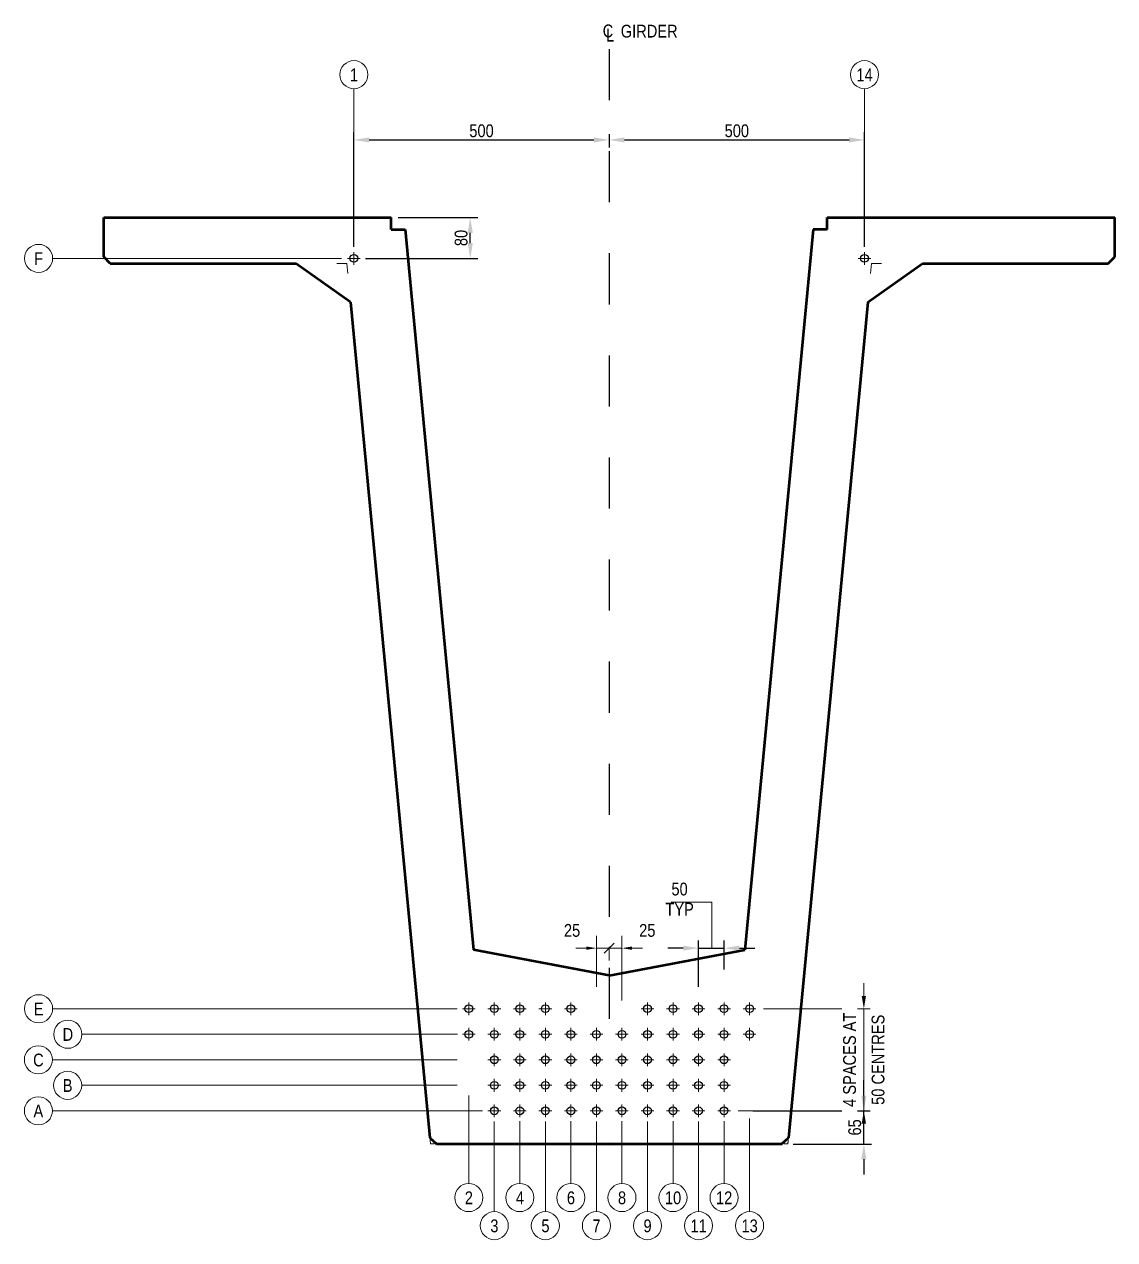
# Model space of a CAD drawing. Header units: metres. Extents: x -0.4 to 12.7, y 3.4 to 33.1.
# Drawn here: x -0.443 to 1.692, y 29.629 to 32.01 of the extents above; entities that cross this region are included whole.
import ezdxf

# ---------------------------------------------------------------- set-up
doc = ezdxf.new("R2010")
doc.units = ezdxf.units.M
doc.linetypes.add('JacobsCenter', pattern=[0.015, 0.009, -0.0015, 0.003, -0.0015])
doc.linetypes.add('JacobsDash', pattern=[0.0045, 0.003, -0.0015])
doc.layers.get('Defpoints').update_dxf_attribs({"color": 41})
for name, color, linetype, lineweight in [('A-ANNO-DIMS', 7, 'Continuous', 9), ('A-ANNO-NOTE', 7, 'Continuous', 9), ('A-DETL', 7, 'Continuous', 13), ('A-DETL-GENF', 7, 'Continuous', 9)]:
    doc.layers.add(name, color=color, linetype=linetype, lineweight=lineweight)
doc.styles.add('Arial Narrow', font='ARIALN.TTF', dxfattribs={"height": 0.0025})
doc.styles.add('Arial Narrow_1', font='ARIALN.TTF', dxfattribs={"height": 0.025})
doc.dimstyles.new('____ddd____', dxfattribs={"dimscale": 0.3048, "dimtxt": 0.025586, "dimasz": 0.098425, "dimexe": 0.049213, "dimexo": 0.032808, "dimgap": 0.016404, "dimtad": 1, "dimdec": 0, "dimlfac": 1000, "dimzin": 0, "dimdsep": 46, "dimtxsty": 'Arial Narrow_1', "dimsah": 1, "dimcen": 0.09, "dimaunit": 1, "dimadec": 4, "dimazin": 0, "dimtfac": 1, "dimtdec": 4, "dimtix": 1, "dimtmove": 2, "dimatfit": 3, "dimfxl": 1, "dimtvp": 1, "dimtolj": 1, "dimtzin": 0, "dimarcsym": 2})
doc.dimstyles.new('____ddd_____1', dxfattribs={"dimscale": 0.3048, "dimtxt": 0.025586, "dimasz": 0.098425, "dimexe": 0.049213, "dimexo": 0.032808, "dimgap": 0.016404, "dimtad": 1, "dimdec": 0, "dimlfac": 1000, "dimzin": 0, "dimdsep": 46, "dimtxsty": 'Arial Narrow_1', "dimsah": 1, "dimcen": 0.09, "dimaunit": 1, "dimadec": 4, "dimazin": 0, "dimtfac": 1, "dimtdec": 4, "dimtix": 1, "dimtmove": 0, "dimatfit": 3, "dimfxl": 1, "dimtvp": 1, "dimtolj": 1, "dimtzin": 0, "dimarcsym": 2})
doc.dimstyles.new('Dimension_Arc_Length_O__mm_', dxfattribs={"dimscale": 0.3048, "dimtxt": 0.025586, "dimasz": 0.065617, "dimexe": 0.07874, "dimexo": 0.049213, "dimgap": 0.049213, "dimtad": 1, "dimdec": 0, "dimlfac": 1000, "dimzin": 0, "dimdsep": 46, "dimtxsty": 'Arial Narrow_1', "dimblk2": 'OBLIQUE', "dimsah": 1, "dimcen": 0.09, "dimaunit": 1, "dimadec": 4, "dimazin": 0, "dimtfac": 1, "dimtdec": 4, "dimtix": 1, "dimtmove": 2, "dimatfit": 3, "dimfxl": 1, "dimtvp": 1, "dimtfill": 1, "dimtolj": 1, "dimtzin": 0, "dimlwd": 18, "dimlwe": 18, "dimarcsym": 2})
doc.dimstyles.new('Dimension_Arc_Length_O__mm__1', dxfattribs={"dimscale": 0.3048, "dimtxt": 0.025586, "dimasz": 0.065617, "dimexe": 0.07874, "dimexo": 0.049213, "dimgap": 0.049213, "dimtad": 1, "dimdec": 0, "dimlfac": 1000, "dimzin": 0, "dimdsep": 46, "dimtxsty": 'Arial Narrow_1', "dimblk1": 'OBLIQUE', "dimsah": 1, "dimcen": 0.09, "dimaunit": 1, "dimadec": 4, "dimazin": 0, "dimtfac": 1, "dimtdec": 4, "dimtix": 1, "dimtmove": 2, "dimatfit": 3, "dimfxl": 1, "dimtvp": 1, "dimtfill": 1, "dimtolj": 1, "dimtzin": 0, "dimlwd": 18, "dimlwe": 18, "dimarcsym": 2})
doc.dimstyles.new('Dimension_Standard_O__mm_', dxfattribs={"dimscale": 0.3048, "dimtxt": 0.025586, "dimasz": 0.082021, "dimexe": 0.07874, "dimexo": 0.049213, "dimgap": 0.049213, "dimtad": 1, "dimdec": 0, "dimlfac": 1000, "dimzin": 0, "dimdsep": 46, "dimtxsty": 'Arial Narrow_1', "dimsah": 1, "dimcen": 0.09, "dimaunit": 1, "dimadec": 4, "dimazin": 0, "dimtfac": 1, "dimtdec": 4, "dimtix": 1, "dimtmove": 0, "dimatfit": 3, "dimfxl": 1, "dimtvp": 1, "dimtfill": 1, "dimtolj": 1, "dimtzin": 0, "dimlwd": 18, "dimlwe": 18, "dimarcsym": 2})

# ---------------------------------------------------------------- blocks, each defined once
blk = doc.blocks.new('1815 DEEP SUPER-T GIRDER_2D - 1815 DEEP SUPER-T GIRDER_2D-5074297-DRG-2873095 - SUPER-T GIRDER_STRAND LAYOUT AND SCHEDULE')
at = {"layer": 'A-DETL-GENF', "lineweight": 50}
for p, q in [((-0.99, 0.0602), (-0.4267, 0.0602)), ((-0.99, -0.0168), (-0.99, 0.0602)), ((-0.4267, 0.037), (-0.4267, 0.0602)), ((0.4267, 0.0602), (0.99, 0.0602)), ((0.4267, 0.037), (0.4267, 0.0602)), ((0.99, -0.0168), (0.99, 0.0602)), ((-0.4267, 0.037), (-0.3993, 0.037)), ((-0.3993, 0.037), (-0.2655, -1.3748)), ((0.3993, 0.037), (0.2655, -1.3748)), ((0.4267, 0.037), (0.3993, 0.037)), ((-0.977, -0.0298), (-0.99, -0.0168)), ((0.977, -0.0298), (0.99, -0.0168)), ((-0.977, -0.0298), (-0.6139, -0.0298)), ((-0.5063, -0.1056), (-0.6139, -0.0298)), ((0.5063, -0.1056), (0.6139, -0.0298)), ((0.6139, -0.0298), (0.977, -0.0298)), ((-0.5063, -0.1056), (-0.3512, -1.7429)), ((0.5063, -0.1056), (0.3512, -1.7429)), ((0, -1.4248), (-0.2655, -1.3748)), ((0, -1.4248), (0.2655, -1.3748)), ((-0.3512, -1.7429), (-0.3381, -1.7548)), ((-0.3381, -1.7548), (0.3381, -1.7548)), ((0.3381, -1.7548), (0.3512, -1.7429))]:
    blk.add_line(p, q, dxfattribs=at)
at = {"layer": 'A-DETL-GENF', "linetype": 'JacobsDash', "lineweight": 25}
for p, q in [((-0.99, 0.0602), (-0.4267, 0.0602)), ((-0.99, -0.0168), (-0.99, 0.0602)), ((-0.4267, 0.037), (-0.4267, 0.0602)), ((0.4267, 0.0602), (0.99, 0.0602)), ((0.4267, 0.037), (0.4267, 0.0602)), ((0.99, -0.0168), (0.99, 0.0602)), ((-0.4267, 0.037), (-0.3993, 0.037)), ((-0.3993, 0.037), (-0.2655, -1.3748)), ((0.3993, 0.037), (0.2655, -1.3748)), ((0.4267, 0.037), (0.3993, 0.037)), ((-0.977, -0.0298), (-0.99, -0.0168)), ((0.977, -0.0298), (0.99, -0.0168)), ((-0.977, -0.0298), (-0.6139, -0.0298)), ((-0.5063, -0.1056), (-0.6139, -0.0298)), ((0.5063, -0.1056), (0.6139, -0.0298)), ((0.6139, -0.0298), (0.977, -0.0298)), ((-0.5063, -0.1056), (-0.3512, -1.7429)), ((0.5063, -0.1056), (0.3512, -1.7429)), ((0, -1.4248), (-0.2655, -1.3748)), ((0, -1.4248), (0.2655, -1.3748)), ((-0.3512, -1.7429), (-0.3381, -1.7548)), ((-0.3381, -1.7548), (0.3381, -1.7548)), ((0.3381, -1.7548), (0.3512, -1.7429))]:
    blk.add_line(p, q, dxfattribs=at)
at = {"layer": 'A-DETL-GENF', "color": 8, "true_color": 0x808080}
for p, q in [((-0.5335, -0.0298), (-0.5135, -0.0298)), ((-0.5135, -0.0298), (-0.5116, -0.0496)), ((0.5135, -0.0298), (0.5116, -0.0496)), ((0.5335, -0.0298), (0.5135, -0.0298)), ((-0.3501, -1.7548), (-0.3508, -1.7474)), ((-0.3426, -1.7548), (-0.3501, -1.7548)), ((0.3426, -1.7548), (0.3501, -1.7548)), ((0.3501, -1.7548), (0.3451, -1.7548)), ((0.3501, -1.7548), (0.3508, -1.7474)), ((0.3501, -1.7548), (0.3506, -1.7499))]:
    blk.add_line(p, q, dxfattribs=at)
blk = doc.blocks.new('CS_Annot_Centreline Symbol2 - CS_Annot_Centreline Symbol-5074296-DRG-2873095 - SUPER-T GIRDER_STRAND LAYOUT AND SCHEDULE')
at = {"layer": 'A-ANNO-NOTE', "char_height": 0.0025, "attachment_point": 1, "style": 'Arial Narrow'}
for s, insert, width in [('C  ', (-0.00109, 0.00476), 0.0044093), ('L', (-0.00041, 0.00392), 0.0019241)]:
    blk.add_mtext(s, dxfattribs=dict(at, insert=insert, width=width))
blk = doc.blocks.new('DIMBLOCK1-DRG-2873095 - SUPER-T GIRDER_STRAND LAYOUT AND SCHEDULE')
at = {"layer": 'A-ANNO-DIMS', "color": 0, "lineweight": -2, "transparency": 16777216}
for p, q in [((0.847, 30.1999), (0.817, 30.1999)), ((0.877, 30.1239), (0.877, 30.2149)), ((0.877, 30.1999), (0.927, 30.1999)), ((0.927, 30.1582), (0.927, 30.2149)), ((0.957, 30.1999), (0.987, 30.1999))]:
    blk.add_line(p, q, dxfattribs=at)
at = {"layer": 'A-ANNO-DIMS', "color": 0, "transparency": 16777216}
for points in [[(0.847, 30.2049), (0.847, 30.1949), (0.877, 30.1999)], [(0.957, 30.2049), (0.957, 30.1949), (0.927, 30.1999)]]:
    blk.add_solid(points, dxfattribs=at)
at = {"layer": 'Defpoints', "color": 0, "transparency": 16777216}
for p in [(0.927, 30.1999), (0.927, 30.1482), (0.877, 30.1139)]:
    blk.add_point(p, dxfattribs=at)
at = {"layer": 'A-ANNO-DIMS', "color": 0, "transparency": 16777216, "insert": (0.8399, 30.3155), "char_height": 0.025, "width": 0.066767, "attachment_point": 5, "line_spacing_factor": 0.974696, "style": 'Arial Narrow_1'}
blk.add_mtext('\\A1;50', dxfattribs=at)
at = {"layer": 'A-ANNO-DIMS', "color": 0, "transparency": 16777216, "insert": (0.8399, 30.2763), "char_height": 0.025, "width": 0.066767, "attachment_point": 5, "style": 'Arial Narrow_1'}
blk.add_mtext('\\A1;TYP', dxfattribs=at)
blk = doc.blocks.new('_Oblique')
at = {"color": 0, "linetype": 'ByBlock', "lineweight": -2}
blk.add_line((-0.5, -0.5), (0.5, 0.5), dxfattribs=at)
blk = doc.blocks.new('DIMBLOCK2-DRG-2873095 - SUPER-T GIRDER_STRAND LAYOUT AND SCHEDULE')
at = {"layer": 'A-ANNO-DIMS', "color": 0, "lineweight": 18, "transparency": 16777216}
for p, q in [((0.677, 30.1239), (0.677, 30.2239)), ((0.657, 30.1999), (0.637, 30.1999)), ((0.677, 30.1999), (0.702, 30.1999)), ((0.702, 30.2026), (0.702, 30.1759)), ((0.702, 30.1999), (0.722, 30.1999))]:
    blk.add_line(p, q, dxfattribs=at)
at = {"layer": 'A-ANNO-DIMS', "color": 0, "transparency": 16777216}
blk.add_solid([(0.657, 30.2032), (0.657, 30.1966), (0.677, 30.1999)], dxfattribs=at)
at = {"layer": 'Defpoints', "color": 0, "transparency": 16777216}
for p in [(0.702, 30.2176), (0.702, 30.1999), (0.677, 30.1089)]:
    blk.add_point(p, dxfattribs=at)
at = {"layer": 'A-ANNO-DIMS', "color": 0, "lineweight": 18, "transparency": 16777216, "xscale": 0.02, "yscale": 0.02, "zscale": 0.02, "rotation": 180}
blk.add_blockref('_Oblique', (0.702, 30.1999), dxfattribs=at)
at = {"layer": 'A-ANNO-DIMS', "color": 0, "lineweight": 18, "transparency": 16777216, "insert": (0.6134, 30.2472), "char_height": 0.025, "width": 0.038013, "attachment_point": 1, "line_spacing_factor": 0.974696, "style": 'Arial Narrow_1', "bg_fill": 3, "box_fill_scale": 1.1, "bg_fill_color": 256, "bg_fill_true_color": 13158600, "bg_fill_transparency": 0}
blk.add_mtext('\\A1;25', dxfattribs=at)
blk = doc.blocks.new('DIMBLOCK3-DRG-2873095 - SUPER-T GIRDER_STRAND LAYOUT AND SCHEDULE')
at = {"layer": 'A-ANNO-DIMS', "color": 0, "lineweight": 18, "transparency": 16777216}
for p, q in [((0.727, 30.0972), (0.727, 30.2239)), ((0.702, 30.1999), (0.682, 30.1999)), ((0.702, 30.2026), (0.702, 30.1759)), ((0.702, 30.1999), (0.727, 30.1999)), ((0.747, 30.1999), (0.767, 30.1999))]:
    blk.add_line(p, q, dxfattribs=at)
at = {"layer": 'A-ANNO-DIMS', "color": 0, "transparency": 16777216}
blk.add_solid([(0.747, 30.2032), (0.747, 30.1966), (0.727, 30.1999)], dxfattribs=at)
at = {"layer": 'Defpoints', "color": 0, "transparency": 16777216}
for p in [(0.702, 30.2176), (0.727, 30.1999), (0.727, 30.0822)]:
    blk.add_point(p, dxfattribs=at)
at = {"layer": 'A-ANNO-DIMS', "color": 0, "lineweight": 18, "transparency": 16777216, "xscale": 0.02, "yscale": 0.02, "zscale": 0.02}
blk.add_blockref('_Oblique', (0.702, 30.1999), dxfattribs=at)
at = {"layer": 'A-ANNO-DIMS', "color": 0, "lineweight": 18, "transparency": 16777216, "insert": (0.7607, 30.2472), "char_height": 0.025, "width": 0.038013, "attachment_point": 1, "line_spacing_factor": 0.974696, "style": 'Arial Narrow_1', "bg_fill": 3, "box_fill_scale": 1.1, "bg_fill_color": 256, "bg_fill_true_color": 13158600, "bg_fill_transparency": 0}
blk.add_mtext('\\A1;25', dxfattribs=at)
blk = doc.blocks.new('DIMBLOCK4-DRG-2873095 - SUPER-T GIRDER_STRAND LAYOUT AND SCHEDULE')
at = {"layer": 'A-ANNO-DIMS', "color": 0, "lineweight": -2, "transparency": 16777216}
for p, q in [((0.202, 31.5737), (0.202, 31.7983)), ((0.702, 31.7946), (0.702, 31.7683)), ((0.232, 31.7833), (0.672, 31.7833))]:
    blk.add_line(p, q, dxfattribs=at)
at = {"layer": 'A-ANNO-DIMS', "color": 0, "transparency": 16777216}
for points in [[(0.232, 31.7883), (0.232, 31.7783), (0.202, 31.7833)], [(0.672, 31.7883), (0.672, 31.7783), (0.702, 31.7833)]]:
    blk.add_solid(points, dxfattribs=at)
at = {"layer": 'Defpoints', "color": 0, "transparency": 16777216}
for p in [(0.702, 31.8046), (0.702, 31.7833), (0.202, 31.5637)]:
    blk.add_point(p, dxfattribs=at)
at = {"layer": 'A-ANNO-DIMS', "color": 0, "transparency": 16777216, "insert": (0.452, 31.8011), "char_height": 0.025, "width": 0.05702, "attachment_point": 5, "style": 'Arial Narrow_1'}
blk.add_mtext('\\A1;500', dxfattribs=at)
blk = doc.blocks.new('DIMBLOCK5-DRG-2873095 - SUPER-T GIRDER_STRAND LAYOUT AND SCHEDULE')
at = {"layer": 'A-ANNO-DIMS', "color": 0, "lineweight": -2, "transparency": 16777216}
for p, q in [((0.702, 31.7946), (0.702, 31.7683)), ((1.202, 31.5737), (1.202, 31.7983)), ((0.732, 31.7833), (1.172, 31.7833))]:
    blk.add_line(p, q, dxfattribs=at)
at = {"layer": 'A-ANNO-DIMS', "color": 0, "transparency": 16777216}
for points in [[(0.732, 31.7883), (0.732, 31.7783), (0.702, 31.7833)], [(1.172, 31.7883), (1.172, 31.7783), (1.202, 31.7833)]]:
    blk.add_solid(points, dxfattribs=at)
at = {"layer": 'Defpoints', "color": 0, "transparency": 16777216}
for p in [(0.702, 31.8046), (1.202, 31.7833), (1.202, 31.5637)]:
    blk.add_point(p, dxfattribs=at)
at = {"layer": 'A-ANNO-DIMS', "color": 0, "transparency": 16777216, "insert": (0.952, 31.8011), "char_height": 0.025, "width": 0.05702, "attachment_point": 5, "style": 'Arial Narrow_1'}
blk.add_mtext('\\A1;500', dxfattribs=at)
blk = doc.blocks.new('CS_DET_Strand Callout - CS_DET_Strand Callout-5079768-DRG-2873095 - SUPER-T GIRDER_STRAND LAYOUT AND SCHEDULE')
at = {"layer": 'A-ANNO-NOTE'}
blk.add_line((0, 0.00275), (0, 0.02), dxfattribs=at)
blk.add_circle((0, 0), 0.00275, dxfattribs=at)
blk = doc.blocks.new('CS_DET_Strand Callout - CS_DET_Strand Callout-5079769-DRG-2873095 - SUPER-T GIRDER_STRAND LAYOUT AND SCHEDULE')
at = {"layer": 'A-ANNO-NOTE'}
blk.add_line((0, 0.00275), (0, 0.015), dxfattribs=at)
blk.add_circle((0, 0), 0.00275, dxfattribs=at)
blk = doc.blocks.new('CS_DET_Strand Callout - CS_DET_Strand Callout-5079770-DRG-2873095 - SUPER-T GIRDER_STRAND LAYOUT AND SCHEDULE')
at = {"layer": 'A-ANNO-NOTE'}
blk.add_line((0, 0.00275), (0, 0.0204), dxfattribs=at)
blk.add_circle((0, 0), 0.00275, dxfattribs=at)
blk = doc.blocks.new('CS_DET_Strand Callout - CS_DET_Strand Callout-5709650-DRG-2873095 - SUPER-T GIRDER_STRAND LAYOUT AND SCHEDULE')
at = {"layer": 'A-ANNO-NOTE'}
blk.add_line((0, 0.00275), (0, 0.021), dxfattribs=at)
blk.add_circle((0, 0), 0.00275, dxfattribs=at)
blk = doc.blocks.new('CS_DET_Strand Callout - CS_DET_Strand Callout-5079772-DRG-2873095 - SUPER-T GIRDER_STRAND LAYOUT AND SCHEDULE')
at = {"layer": 'A-ANNO-NOTE'}
blk.add_line((0.00275, 0), (0.0593, 0), dxfattribs=at)
blk.add_circle((0, 0), 0.00275, dxfattribs=at)
blk = doc.blocks.new('CS_DET_Strand Callout - CS_DET_Strand Callout-5079773-DRG-2873095 - SUPER-T GIRDER_STRAND LAYOUT AND SCHEDULE')
at = {"layer": 'A-ANNO-NOTE'}
blk.add_line((0, -0.00275), (0, -0.033), dxfattribs=at)
blk.add_circle((0, 0), 0.00275, dxfattribs=at)
blk = doc.blocks.new('CS_DET_Strand Callout - CS_DET_Strand Callout-5079774-DRG-2873095 - SUPER-T GIRDER_STRAND LAYOUT AND SCHEDULE')
at = {"layer": 'A-ANNO-NOTE'}
blk.add_line((0.00275, 0), (0.082, 0), dxfattribs=at)
blk.add_circle((0, 0), 0.00275, dxfattribs=at)
blk = doc.blocks.new('CS_DET_Strand Callout - CS_DET_Strand Callout-5079775-DRG-2873095 - SUPER-T GIRDER_STRAND LAYOUT AND SCHEDULE')
at = {"layer": 'A-ANNO-NOTE'}
blk.add_line((0.00275, 0), (0.0763, 0), dxfattribs=at)
blk.add_circle((0, 0), 0.00275, dxfattribs=at)
blk = doc.blocks.new('DIMBLOCK6-DRG-2873095 - SUPER-T GIRDER_STRAND LAYOUT AND SCHEDULE')
at = {"layer": 'A-ANNO-DIMS', "color": 0, "lineweight": -2, "transparency": 16777216}
for p, q in [((0.2885, 31.6312), (0.4449, 31.6312)), ((0.4299, 31.5812), (0.4299, 31.6012)), ((0.2245, 31.5512), (0.4449, 31.5512))]:
    blk.add_line(p, q, dxfattribs=at)
at = {"layer": 'A-ANNO-DIMS', "color": 0, "transparency": 16777216}
for points in [[(0.4249, 31.6012), (0.4349, 31.6012), (0.4299, 31.6312)], [(0.4249, 31.5812), (0.4349, 31.5812), (0.4299, 31.5512)]]:
    blk.add_solid(points, dxfattribs=at)
at = {"layer": 'Defpoints', "color": 0, "transparency": 16777216}
for p in [(0.2785, 31.6312), (0.4299, 31.6312), (0.2145, 31.5512)]:
    blk.add_point(p, dxfattribs=at)
at = {"layer": 'A-ANNO-DIMS', "color": 0, "transparency": 16777216, "insert": (0.4121, 31.5912), "char_height": 0.025, "width": 0.038013, "attachment_point": 5, "rotation": 90, "style": 'Arial Narrow_1'}
blk.add_mtext('\\A1;80', dxfattribs=at)
blk = doc.blocks.new('CS_DET_Strand Callout - CS_DET_Strand Callout-5079776-DRG-2873095 - SUPER-T GIRDER_STRAND LAYOUT AND SCHEDULE')
at = {"layer": 'A-ANNO-NOTE'}
blk.add_line((0.00275, 0), (0.087, 0), dxfattribs=at)
blk.add_circle((0, 0), 0.00275, dxfattribs=at)
blk = doc.blocks.new('DIMBLOCK7-DRG-2873095 - SUPER-T GIRDER_STRAND LAYOUT AND SCHEDULE')
at = {"layer": 'A-ANNO-DIMS', "color": 0, "lineweight": -2, "transparency": 16777216}
for p, q in [((1.2008, 29.9112), (1.2008, 29.9412)), ((0.9836, 29.8812), (1.2158, 29.8812)), ((1.2008, 29.8162), (1.2008, 29.8812)), ((1.0621, 29.8162), (1.2158, 29.8162)), ((1.2008, 29.7862), (1.2008, 29.7562))]:
    blk.add_line(p, q, dxfattribs=at)
at = {"layer": 'A-ANNO-DIMS', "color": 0, "transparency": 16777216}
for points in [[(1.1958, 29.9112), (1.2058, 29.9112), (1.2008, 29.8812)], [(1.1958, 29.7862), (1.2058, 29.7862), (1.2008, 29.8162)]]:
    blk.add_solid(points, dxfattribs=at)
at = {"layer": 'Defpoints', "color": 0, "transparency": 16777216}
for p in [(0.9736, 29.8812), (1.2008, 29.8812), (1.0521, 29.8162)]:
    blk.add_point(p, dxfattribs=at)
at = {"layer": 'A-ANNO-DIMS', "color": 0, "transparency": 16777216, "insert": (1.183, 29.8487), "char_height": 0.025, "width": 0.038013, "attachment_point": 5, "rotation": 90, "style": 'Arial Narrow_1'}
blk.add_mtext('\\A1;65', dxfattribs=at)
blk = doc.blocks.new('DIMBLOCK8-DRG-2873095 - SUPER-T GIRDER_STRAND LAYOUT AND SCHEDULE')
at = {"layer": 'A-ANNO-DIMS', "color": 0, "lineweight": 18, "transparency": 16777216}
for p, q in [((1.2008, 30.1062), (1.2008, 30.1312)), ((1.0045, 30.0812), (1.2248, 30.0812)), ((1.2008, 30.0812), (1.2008, 29.8812)), ((0.9545, 29.8812), (1.2248, 29.8812)), ((1.2008, 29.8562), (1.2008, 29.8312))]:
    blk.add_line(p, q, dxfattribs=at)
at = {"layer": 'A-ANNO-DIMS', "color": 0, "transparency": 16777216}
for points in [[(1.1966, 30.1062), (1.205, 30.1062), (1.2008, 30.0812)], [(1.1966, 29.8562), (1.205, 29.8562), (1.2008, 29.8812)]]:
    blk.add_solid(points, dxfattribs=at)
at = {"layer": 'Defpoints', "color": 0, "transparency": 16777216}
for p in [(0.9895, 30.0812), (0.9395, 29.8812), (1.2008, 29.8812)]:
    blk.add_point(p, dxfattribs=at)
at = {"layer": 'A-ANNO-DIMS', "color": 0, "lineweight": 18, "transparency": 16777216, "char_height": 0.025, "width": 0.221743, "attachment_point": 5, "rotation": 90, "style": 'Arial Narrow_1', "bg_fill": 3, "box_fill_scale": 1.1, "bg_fill_color": 256, "bg_fill_true_color": 13158600, "bg_fill_transparency": 0}
for s, insert in [('\\A1;4 SPACES AT', (1.1729, 29.9812)), ('\\A1;50 CENTRES', (1.2287, 29.9812))]:
    blk.add_mtext(s, dxfattribs=dict(at, insert=insert))

msp = doc.modelspace()

# ---------------------------------------------------------------- linework, layer by layer
at = {"layer": 'A-DETL', "linetype": 'JacobsCenter', "lineweight": 25}
msp.add_line((0.702, 31.9612), (0.702, 30.0612), dxfattribs=at)
at = {"layer": 'A-DETL', "linetype": 'JacobsCenter', "lineweight": 18}
for p, q in [((0.1895, 31.5512), (0.2145, 31.5512)), ((0.202, 31.5637), (0.202, 31.5387)), ((1.2145, 31.5512), (1.1895, 31.5512)), ((1.202, 31.5637), (1.202, 31.5387)), ((0.4145, 30.0812), (0.4395, 30.0812)), ((0.427, 30.0937), (0.427, 30.0687)), ((0.4645, 30.0812), (0.4895, 30.0812)), ((0.477, 30.0937), (0.477, 30.0687)), ((0.5145, 30.0812), (0.5395, 30.0812)), ((0.527, 30.0937), (0.527, 30.0687)), ((0.5645, 30.0812), (0.5895, 30.0812)), ((0.577, 30.0937), (0.577, 30.0687)), ((0.6145, 30.0812), (0.6395, 30.0812)), ((0.627, 30.0937), (0.627, 30.0687)), ((0.7895, 30.0812), (0.7645, 30.0812)), ((0.777, 30.0937), (0.777, 30.0687)), ((0.8395, 30.0812), (0.8145, 30.0812)), ((0.827, 30.0937), (0.827, 30.0687)), ((0.8895, 30.0812), (0.8645, 30.0812)), ((0.877, 30.0937), (0.877, 30.0687)), ((0.9395, 30.0812), (0.9145, 30.0812)), ((0.927, 30.0937), (0.927, 30.0687)), ((0.9895, 30.0812), (0.9645, 30.0812)), ((0.977, 30.0937), (0.977, 30.0687)), ((0.4145, 30.0312), (0.4395, 30.0312)), ((0.427, 30.0437), (0.427, 30.0187)), ((0.4645, 30.0312), (0.4895, 30.0312)), ((0.477, 30.0437), (0.477, 30.0187)), ((0.5145, 30.0312), (0.5395, 30.0312)), ((0.527, 30.0437), (0.527, 30.0187)), ((0.5645, 30.0312), (0.5895, 30.0312)), ((0.577, 30.0437), (0.577, 30.0187)), ((0.6145, 30.0312), (0.6395, 30.0312)), ((0.627, 30.0437), (0.627, 30.0187)), ((0.6645, 30.0312), (0.6895, 30.0312)), ((0.677, 30.0437), (0.677, 30.0187)), ((0.7395, 30.0312), (0.7145, 30.0312)), ((0.727, 30.0437), (0.727, 30.0187)), ((0.7895, 30.0312), (0.7645, 30.0312)), ((0.777, 30.0437), (0.777, 30.0187)), ((0.8395, 30.0312), (0.8145, 30.0312)), ((0.827, 30.0437), (0.827, 30.0187)), ((0.8895, 30.0312), (0.8645, 30.0312)), ((0.877, 30.0437), (0.877, 30.0187)), ((0.9395, 30.0312), (0.9145, 30.0312)), ((0.927, 30.0437), (0.927, 30.0187)), ((0.9895, 30.0312), (0.9645, 30.0312)), ((0.977, 30.0437), (0.977, 30.0187)), ((0.4645, 29.9812), (0.4895, 29.9812)), ((0.477, 29.9937), (0.477, 29.9687)), ((0.5145, 29.9812), (0.5395, 29.9812)), ((0.527, 29.9937), (0.527, 29.9687)), ((0.5645, 29.9812), (0.5895, 29.9812)), ((0.577, 29.9937), (0.577, 29.9687)), ((0.6145, 29.9812), (0.6395, 29.9812)), ((0.627, 29.9937), (0.627, 29.9687)), ((0.6645, 29.9812), (0.6895, 29.9812)), ((0.677, 29.9937), (0.677, 29.9687)), ((0.7395, 29.9812), (0.7145, 29.9812)), ((0.727, 29.9937), (0.727, 29.9687)), ((0.7895, 29.9812), (0.7645, 29.9812)), ((0.777, 29.9937), (0.777, 29.9687)), ((0.8395, 29.9812), (0.8145, 29.9812)), ((0.827, 29.9937), (0.827, 29.9687)), ((0.8895, 29.9812), (0.8645, 29.9812)), ((0.877, 29.9937), (0.877, 29.9687)), ((0.9395, 29.9812), (0.9145, 29.9812)), ((0.927, 29.9937), (0.927, 29.9687)), ((0.4645, 29.9312), (0.4895, 29.9312)), ((0.477, 29.9437), (0.477, 29.9187)), ((0.5145, 29.9312), (0.5395, 29.9312)), ((0.527, 29.9437), (0.527, 29.9187)), ((0.5645, 29.9312), (0.5895, 29.9312)), ((0.577, 29.9437), (0.577, 29.9187)), ((0.6145, 29.9312), (0.6395, 29.9312)), ((0.627, 29.9437), (0.627, 29.9187)), ((0.6645, 29.9312), (0.6895, 29.9312)), ((0.677, 29.9437), (0.677, 29.9187)), ((0.7395, 29.9312), (0.7145, 29.9312)), ((0.727, 29.9437), (0.727, 29.9187)), ((0.7895, 29.9312), (0.7645, 29.9312)), ((0.777, 29.9437), (0.777, 29.9187)), ((0.8395, 29.9312), (0.8145, 29.9312)), ((0.827, 29.9437), (0.827, 29.9187)), ((0.8895, 29.9312), (0.8645, 29.9312)), ((0.877, 29.9437), (0.877, 29.9187)), ((0.9395, 29.9312), (0.9145, 29.9312)), ((0.927, 29.9437), (0.927, 29.9187)), ((0.477, 29.8937), (0.477, 29.8687)), ((0.527, 29.8937), (0.527, 29.8687)), ((0.577, 29.8937), (0.577, 29.8687)), ((0.627, 29.8937), (0.627, 29.8687)), ((0.677, 29.8937), (0.677, 29.8687)), ((0.727, 29.8937), (0.727, 29.8687)), ((0.777, 29.8937), (0.777, 29.8687)), ((0.827, 29.8937), (0.827, 29.8687)), ((0.877, 29.8937), (0.877, 29.8687)), ((0.927, 29.8937), (0.927, 29.8687)), ((0.4645, 29.8812), (0.4895, 29.8812)), ((0.5145, 29.8812), (0.5395, 29.8812)), ((0.5645, 29.8812), (0.5895, 29.8812)), ((0.6145, 29.8812), (0.6395, 29.8812)), ((0.6645, 29.8812), (0.6895, 29.8812)), ((0.7395, 29.8812), (0.7145, 29.8812)), ((0.7895, 29.8812), (0.7645, 29.8812)), ((0.8395, 29.8812), (0.8145, 29.8812)), ((0.8895, 29.8812), (0.8645, 29.8812)), ((0.9395, 29.8812), (0.9145, 29.8812))]:
    msp.add_line(p, q, dxfattribs=at)
at = {"layer": 'A-DETL', "lineweight": 18}
for p, q in [((0.9031, 30.29), (0.8231, 30.29)), ((0.9031, 30.2), (0.9031, 30.29))]:
    msp.add_line(p, q, dxfattribs=at)
at = {"layer": 'A-DETL', "lineweight": 25}
for centre in [(0.202, 31.5512), (1.202, 31.5512), (0.427, 30.0812), (0.477, 30.0812), (0.527, 30.0812), (0.577, 30.0812), (0.627, 30.0812), (0.777, 30.0812), (0.827, 30.0812), (0.877, 30.0812), (0.927, 30.0812), (0.977, 30.0812), (0.427, 30.0312), (0.477, 30.0312), (0.527, 30.0312), (0.577, 30.0312), (0.627, 30.0312), (0.677, 30.0312), (0.727, 30.0312), (0.777, 30.0312), (0.827, 30.0312), (0.877, 30.0312), (0.927, 30.0312), (0.977, 30.0312), (0.477, 29.9812), (0.527, 29.9812), (0.577, 29.9812), (0.627, 29.9812), (0.677, 29.9812), (0.727, 29.9812), (0.777, 29.9812), (0.827, 29.9812), (0.877, 29.9812), (0.927, 29.9812), (0.477, 29.9312), (0.527, 29.9312), (0.577, 29.9312), (0.627, 29.9312), (0.677, 29.9312), (0.727, 29.9312), (0.777, 29.9312), (0.827, 29.9312), (0.877, 29.9312), (0.927, 29.9312), (0.477, 29.8812), (0.527, 29.8812), (0.577, 29.8812), (0.627, 29.8812), (0.677, 29.8812), (0.727, 29.8812), (0.777, 29.8812), (0.827, 29.8812), (0.877, 29.8812), (0.927, 29.8812)]:
    msp.add_circle(centre, 0.0076, dxfattribs=at)
at = {"layer": 'A-DETL', "lineweight": 9}
msp.add_circle((0.702, 29.8162), 0.0025, dxfattribs=at)

# ---------------------------------------------------------------- block references
at = {"layer": 'A-ANNO-NOTE', "xscale": 10, "yscale": 10, "zscale": 10}
for name, p in [('CS_Annot_Centreline Symbol2 - CS_Annot_Centreline Symbol-5074296-DRG-2873095 - SUPER-T GIRDER_STRAND LAYOUT AND SCHEDULE', (0.7002, 31.9618)), ('CS_DET_Strand Callout - CS_DET_Strand Callout-5079773-DRG-2873095 - SUPER-T GIRDER_STRAND LAYOUT AND SCHEDULE', (0.202, 31.9112)), ('CS_DET_Strand Callout - CS_DET_Strand Callout-5079773-DRG-2873095 - SUPER-T GIRDER_STRAND LAYOUT AND SCHEDULE', (1.202, 31.9112)), ('CS_DET_Strand Callout - CS_DET_Strand Callout-5079772-DRG-2873095 - SUPER-T GIRDER_STRAND LAYOUT AND SCHEDULE', (-0.4155, 31.5512)), ('CS_DET_Strand Callout - CS_DET_Strand Callout-5079774-DRG-2873095 - SUPER-T GIRDER_STRAND LAYOUT AND SCHEDULE', (-0.4155, 30.0812)), ('CS_DET_Strand Callout - CS_DET_Strand Callout-5079775-DRG-2873095 - SUPER-T GIRDER_STRAND LAYOUT AND SCHEDULE', (-0.3582, 30.0312)), ('CS_DET_Strand Callout - CS_DET_Strand Callout-5079775-DRG-2873095 - SUPER-T GIRDER_STRAND LAYOUT AND SCHEDULE', (-0.3586, 29.9312)), ('CS_DET_Strand Callout - CS_DET_Strand Callout-5079776-DRG-2873095 - SUPER-T GIRDER_STRAND LAYOUT AND SCHEDULE', (-0.4159, 29.8812)), ('CS_DET_Strand Callout - CS_DET_Strand Callout-5079768-DRG-2873095 - SUPER-T GIRDER_STRAND LAYOUT AND SCHEDULE', (0.427, 29.7112)), ('CS_DET_Strand Callout - CS_DET_Strand Callout-5079769-DRG-2873095 - SUPER-T GIRDER_STRAND LAYOUT AND SCHEDULE', (0.527, 29.7112)), ('CS_DET_Strand Callout - CS_DET_Strand Callout-5079769-DRG-2873095 - SUPER-T GIRDER_STRAND LAYOUT AND SCHEDULE', (0.627, 29.7112)), ('CS_DET_Strand Callout - CS_DET_Strand Callout-5079769-DRG-2873095 - SUPER-T GIRDER_STRAND LAYOUT AND SCHEDULE', (0.727, 29.7112)), ('CS_DET_Strand Callout - CS_DET_Strand Callout-5079769-DRG-2873095 - SUPER-T GIRDER_STRAND LAYOUT AND SCHEDULE', (0.827, 29.7112)), ('CS_DET_Strand Callout - CS_DET_Strand Callout-5079769-DRG-2873095 - SUPER-T GIRDER_STRAND LAYOUT AND SCHEDULE', (0.927, 29.7112))]:
    msp.add_blockref(name, p, dxfattribs=at)
at = {"layer": 'A-DETL-GENF', "color": 8, "true_color": 0x808080}
msp.add_blockref('1815 DEEP SUPER-T GIRDER_2D - 1815 DEEP SUPER-T GIRDER_2D-5074297-DRG-2873095 - SUPER-T GIRDER_STRAND LAYOUT AND SCHEDULE', (0.702, 31.5711), dxfattribs=at)

# ---------------------------------------------------------------- texts
at = {"layer": 'A-ANNO-NOTE', "insert": (0.7247, 32.0089), "char_height": 0.025, "attachment_point": 1, "style": 'Arial Narrow_1', "bg_fill": 3, "box_fill_scale": 1, "bg_fill_color": 256, "bg_fill_true_color": 13158600, "bg_fill_transparency": 0}
msp.add_mtext('GIRDER', dxfattribs=at)

# ---------------------------------------------------------------- dimensions: what is measured, and where the dimension line sits
at = {"layer": 'A-ANNO-DIMS'}
for base, p1, p2, picture, middle in [((0.702, 31.7833), (0.202, 31.5637), (0.702, 31.8046), 'DIMBLOCK4-DRG-2873095 - SUPER-T GIRDER_STRAND LAYOUT AND SCHEDULE', (0.452, 31.8011)), ((1.202, 31.7833), (0.702, 31.8046), (1.202, 31.5637), 'DIMBLOCK5-DRG-2873095 - SUPER-T GIRDER_STRAND LAYOUT AND SCHEDULE', (0.952, 31.8011))]:
    dim = msp.add_linear_dim(base=base, p1=p1, p2=p2, dimstyle='____ddd_____1', override={"dimpost": '<>', "dimfxl": 0.554977}, dxfattribs=at)
    dim.commit()
    dim.dimension.update_dxf_attribs({"geometry": picture, "text_midpoint": middle})
for base, p1, p2, override, picture, middle in [((0.4299, 31.6312), (0.2145, 31.5512), (0.2785, 31.6312), {"dimpost": '<>', "dimfxl": 0.102438}, 'DIMBLOCK6-DRG-2873095 - SUPER-T GIRDER_STRAND LAYOUT AND SCHEDULE', (0.4121, 31.5912)), ((1.2008, 29.8812), (1.0521, 29.8162), (0.9736, 29.8812), {"dimpost": '<>', "dimfxl": 0.101962}, 'DIMBLOCK7-DRG-2873095 - SUPER-T GIRDER_STRAND LAYOUT AND SCHEDULE', (1.183, 29.8487))]:
    dim = msp.add_linear_dim(base=base, p1=p1, p2=p2, angle=90, dimstyle='____ddd_____1', override=override, dxfattribs=at)
    dim.commit()
    dim.dimension.update_dxf_attribs({"geometry": picture, "text_midpoint": middle})
dim = msp.add_linear_dim(base=(0.927, 30.1999), p1=(0.877, 30.1139), p2=(0.927, 30.1482), text='<>\\XTYP', dimstyle='____ddd____', override={"dimpost": '<>', "dimfxl": 0.060644}, dxfattribs=at)
dim.commit()
dim.dimension.update_dxf_attribs({"geometry": 'DIMBLOCK1-DRG-2873095 - SUPER-T GIRDER_STRAND LAYOUT AND SCHEDULE', "text_midpoint": (0.8399, 30.2938), "dimtype": 160})

# ---------------------------------------------------------------- next in the draw order: texts
at = {"layer": 'A-ANNO-NOTE', "char_height": 0.025, "attachment_point": 1, "style": 'Arial Narrow_1', "bg_fill": 3, "box_fill_scale": 1, "bg_fill_color": 256, "bg_fill_true_color": 13158600, "bg_fill_transparency": 0}
for s, insert in [('1', (0.1942, 31.9233)), ('14', (1.1862, 31.9233)), ('F', (-0.4243, 31.5633)), ('E', (-0.425, 30.0933)), ('D', (-0.3684, 30.0433)), ('A', (-0.4255, 29.8933)), ('2', (0.4192, 29.7233)), ('4', (0.5192, 29.7233)), ('6', (0.6192, 29.7233)), ('8', (0.7192, 29.7233)), ('10', (0.8112, 29.7233)), ('12', (0.9112, 29.7233))]:
    msp.add_mtext(s, dxfattribs=dict(at, insert=insert))

# ---------------------------------------------------------------- next in the draw order: dimensions: what is measured, and where the dimension line sits
at = {"layer": 'A-ANNO-DIMS', "lineweight": 18}
dim = msp.add_linear_dim(base=(0.702, 30.1999), p1=(0.677, 30.1089), p2=(0.702, 30.2176), dimstyle='Dimension_Arc_Length_O__mm_', override={"dimpost": '<>', "dimfxl": 0.111579}, dxfattribs=at)
dim.commit()
dim.dimension.update_dxf_attribs({"geometry": 'DIMBLOCK2-DRG-2873095 - SUPER-T GIRDER_STRAND LAYOUT AND SCHEDULE', "text_midpoint": (0.6324, 30.2306), "dimtype": 160})

# ---------------------------------------------------------------- next in the draw order: block references
at = {"layer": 'A-ANNO-NOTE', "xscale": 10, "yscale": 10, "zscale": 10}
for name, p in [('CS_DET_Strand Callout - CS_DET_Strand Callout-5079774-DRG-2873095 - SUPER-T GIRDER_STRAND LAYOUT AND SCHEDULE', (-0.4159, 29.9812)), ('CS_DET_Strand Callout - CS_DET_Strand Callout-5079770-DRG-2873095 - SUPER-T GIRDER_STRAND LAYOUT AND SCHEDULE', (0.477, 29.6562)), ('CS_DET_Strand Callout - CS_DET_Strand Callout-5079770-DRG-2873095 - SUPER-T GIRDER_STRAND LAYOUT AND SCHEDULE', (0.577, 29.6562)), ('CS_DET_Strand Callout - CS_DET_Strand Callout-5079770-DRG-2873095 - SUPER-T GIRDER_STRAND LAYOUT AND SCHEDULE', (0.677, 29.6562)), ('CS_DET_Strand Callout - CS_DET_Strand Callout-5079770-DRG-2873095 - SUPER-T GIRDER_STRAND LAYOUT AND SCHEDULE', (0.777, 29.6562)), ('CS_DET_Strand Callout - CS_DET_Strand Callout-5079770-DRG-2873095 - SUPER-T GIRDER_STRAND LAYOUT AND SCHEDULE', (0.877, 29.6562)), ('CS_DET_Strand Callout - CS_DET_Strand Callout-5709650-DRG-2873095 - SUPER-T GIRDER_STRAND LAYOUT AND SCHEDULE', (0.977, 29.6562))]:
    msp.add_blockref(name, p, dxfattribs=at)

# ---------------------------------------------------------------- next in the draw order: dimensions: what is measured, and where the dimension line sits
at = {"layer": 'A-ANNO-DIMS', "lineweight": 18}
dim = msp.add_linear_dim(base=(0.727, 30.1999), p1=(0.702, 30.2176), p2=(0.727, 30.0822), dimstyle='Dimension_Arc_Length_O__mm__1', override={"dimpost": '<>', "dimfxl": 0.137645}, dxfattribs=at)
dim.commit()
dim.dimension.update_dxf_attribs({"geometry": 'DIMBLOCK3-DRG-2873095 - SUPER-T GIRDER_STRAND LAYOUT AND SCHEDULE', "text_midpoint": (0.7797, 30.2306), "dimtype": 160})

# ---------------------------------------------------------------- next in the draw order: texts
at = {"layer": 'A-ANNO-NOTE', "char_height": 0.025, "attachment_point": 1, "style": 'Arial Narrow_1', "bg_fill": 3, "box_fill_scale": 1, "bg_fill_color": 256, "bg_fill_true_color": 13158600, "bg_fill_transparency": 0}
for s, insert in [('C', (-0.4262, 29.9933)), ('B', (-0.3682, 29.9433)), ('3', (0.4692, 29.6683)), ('5', (0.5692, 29.6683)), ('7', (0.6692, 29.6683)), ('9', (0.7692, 29.6683)), ('11', (0.8612, 29.6683)), ('13', (0.9612, 29.6683))]:
    msp.add_mtext(s, dxfattribs=dict(at, insert=insert))

# ---------------------------------------------------------------- next in the draw order: dimensions: what is measured, and where the dimension line sits
at = {"layer": 'A-ANNO-DIMS', "lineweight": 18}
dim = msp.add_linear_dim(base=(1.2008, 29.8812), p1=(0.9895, 30.0812), p2=(0.9395, 29.8812), angle=90, text='4 SPACES AT\\X50 CENTRES', dimstyle='Dimension_Standard_O__mm_', override={"dimpost": '<>', "dimfxl": 0.206155}, dxfattribs=at)
dim.commit()
dim.dimension.update_dxf_attribs({"geometry": 'DIMBLOCK8-DRG-2873095 - SUPER-T GIRDER_STRAND LAYOUT AND SCHEDULE', "text_midpoint": (1.2008, 29.9812)})

doc.saveas('drawing.dxf')
